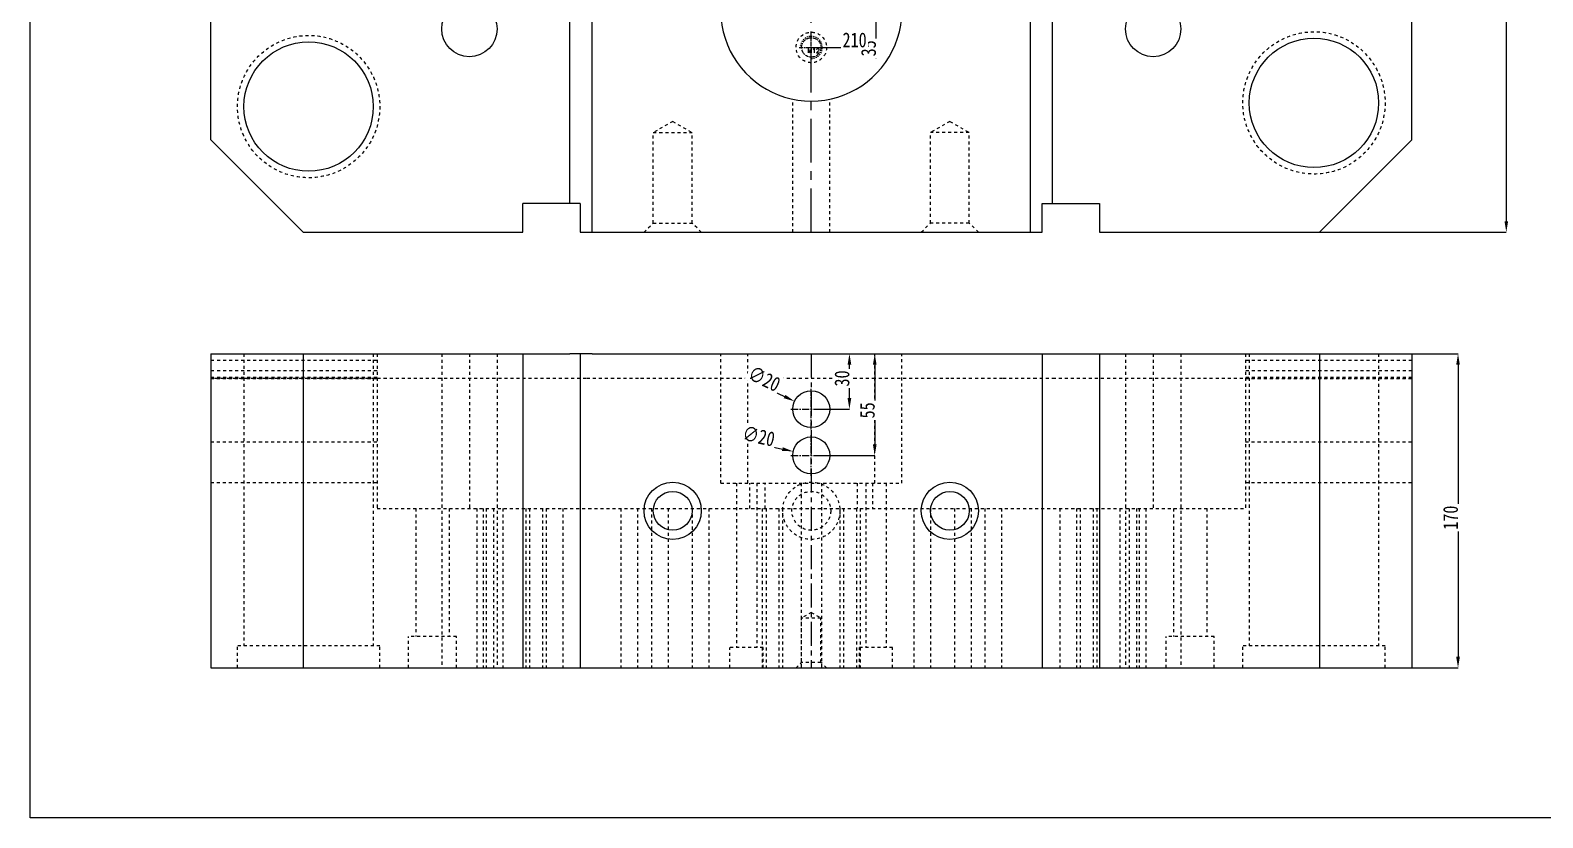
# Model space of a CAD drawing. Header units: millimetres. Extents: x 4797 to 6967, y -10922 to -3169.
# Drawn here: x 5239 to 6057, y -7893 to -7467 of the extents above; entities that cross this region are included whole.
import ezdxf

# ---------------------------------------------------------------- set-up
doc = ezdxf.new("R2010")
doc.units = ezdxf.units.MM
doc.header["$LTSCALE"] = 16.335
doc.header["$PDMODE"] = 3
doc.header["$PDSIZE"] = 0.3125
doc.linetypes.add('CENTER', pattern=[0.6, 0.375, -0.075, 0.075, -0.075])
doc.linetypes.add('HIDDEN', pattern=[0.2, 0.1, -0.1])
doc.layers.get('0').update_dxf_attribs({"linetype": 'CONTINUOUS'})
doc.layers.get('Defpoints').update_dxf_attribs({"linetype": 'CONTINUOUS'})
doc.layers.add('DEFAULT_2', color=8, linetype='HIDDEN')
doc.layers.add('screw', color=33, linetype='CONTINUOUS', lineweight=13)
doc.styles.get("Standard").update_dxf_attribs({"font": 'txt', "width": 0.8})
doc.styles.add('TXT', font='txt.shx', dxfattribs={"bigfont": 'gbcbig.shx'})
doc.dimstyles.new('ISO-25', dxfattribs={"dimtxt": 8, "dimasz": 6, "dimexe": 0, "dimexo": 0, "dimgap": 0, "dimtad": 1, "dimdsep": 46, "dimtxsty": 'Standard', "dimcen": 0, "dimclrd": 4, "dimclre": 4, "dimclrt": 6, "dimazin": 0, "dimtfac": 1, "dimtofl": 0, "dimtmove": 0, "dimatfit": 3, "dimfxl": 0, "dimarcsym": 0})

# ---------------------------------------------------------------- blocks, each defined once
blk = doc.blocks.new('*D242')
at = {"color": 4, "lineweight": -2, "transparency": 16777216}
for p, q in [((5666.5, -7641.97), (5681.9, -7641.97)), ((5681.9, -7665.97), (5681.9, -7647.97)), ((5666.5, -7671.97), (5681.9, -7671.97))]:
    blk.add_line(p, q, dxfattribs=at)
at = {"color": 4, "transparency": 16777216}
for points in [[(5680.9, -7647.97), (5682.9, -7647.97), (5681.9, -7641.97)], [(5680.9, -7665.97), (5682.9, -7665.97), (5681.9, -7671.97)]]:
    blk.add_solid(points, dxfattribs=at)
at = {"layer": 'Defpoints', "color": 0, "transparency": 16777216}
for p in [(5666.5, -7641.97), (5681.9, -7641.97), (5666.5, -7671.97)]:
    blk.add_point(p, dxfattribs=at)
at = {"color": 6, "transparency": 16777216, "insert": (5677.9, -7655.37), "char_height": 8, "attachment_point": 5, "rotation": 90, "bg_fill": 3, "box_fill_scale": 1.1, "bg_fill_color": 256, "bg_fill_true_color": 13158600, "bg_fill_transparency": 0}
blk.add_mtext('30', dxfattribs=at)
blk = doc.blocks.new('*D243')
at = {"color": 4, "lineweight": -2, "transparency": 16777216}
for p, q in [((5666.5, -7641.97), (5695.6, -7641.97)), ((5695.6, -7647.97), (5695.6, -7690.97)), ((5665.72, -7696.97), (5695.6, -7696.97))]:
    blk.add_line(p, q, dxfattribs=at)
at = {"color": 4, "transparency": 16777216}
for points in [[(5694.6, -7647.97), (5696.6, -7647.97), (5695.6, -7641.97)], [(5694.6, -7690.97), (5696.6, -7690.97), (5695.6, -7696.97)]]:
    blk.add_solid(points, dxfattribs=at)
at = {"layer": 'Defpoints', "color": 0, "transparency": 16777216}
for p in [(5666.5, -7641.97), (5665.72, -7696.97), (5695.6, -7696.97)]:
    blk.add_point(p, dxfattribs=at)
at = {"color": 6, "transparency": 16777216, "insert": (5691.6, -7672.62), "char_height": 8, "attachment_point": 5, "rotation": 90, "bg_fill": 3, "box_fill_scale": 1.1, "bg_fill_color": 256, "bg_fill_true_color": 13158600, "bg_fill_transparency": 0}
blk.add_mtext('55', dxfattribs=at)
blk = doc.blocks.new('*D244')
at = {"color": 4, "lineweight": -2, "transparency": 16777216}
blk.add_line((5626.89, -7655.76), (5646.79, -7665.15), dxfattribs=at)
at = {"layer": 'Defpoints', "color": 0, "transparency": 16777216}
for p in [(5652.22, -7667.71), (5670.3, -7676.24)]:
    blk.add_point(p, dxfattribs=at)
at = {"color": 6, "transparency": 16777216, "insert": (5635.83, -7655.56), "char_height": 8, "attachment_point": 5, "rotation": 334.7464, "bg_fill": 3, "box_fill_scale": 1.1, "bg_fill_color": 256, "bg_fill_true_color": 13158600, "bg_fill_transparency": 0}
blk.add_mtext('∅20', dxfattribs=at)
at = {"color": 4, "transparency": 16777216}
blk.add_solid([(5647.22, -7664.24), (5646.36, -7666.05), (5652.22, -7667.71)], dxfattribs=at)
blk = doc.blocks.new('*D245')
at = {"color": 4, "lineweight": -2, "transparency": 16777216}
blk.add_line((5624.14, -7688.83), (5645.63, -7693.55), dxfattribs=at)
at = {"layer": 'Defpoints', "color": 0, "transparency": 16777216}
for p in [(5651.49, -7694.83), (5671.03, -7699.11)]:
    blk.add_point(p, dxfattribs=at)
at = {"color": 6, "transparency": 16777216, "insert": (5632.81, -7686.64), "char_height": 8, "attachment_point": 5, "rotation": 347.63177, "bg_fill": 3, "box_fill_scale": 1.1, "bg_fill_color": 256, "bg_fill_true_color": 13158600, "bg_fill_transparency": 0}
blk.add_mtext('∅20', dxfattribs=at)
at = {"color": 4, "transparency": 16777216}
blk.add_solid([(5645.85, -7692.57), (5645.42, -7694.52), (5651.49, -7694.83)], dxfattribs=at)
blk = doc.blocks.new('*D246')
at = {"color": 4, "lineweight": -2, "transparency": 16777216}
for p, q in [((5979.1, -7641.97), (6011.22, -7641.97)), ((6011.22, -7647.97), (6011.22, -7805.97)), ((5979.1, -7811.97), (6011.22, -7811.97))]:
    blk.add_line(p, q, dxfattribs=at)
at = {"color": 4, "transparency": 16777216}
for points in [[(6010.22, -7647.97), (6012.22, -7647.97), (6011.22, -7641.97)], [(6010.22, -7805.97), (6012.22, -7805.97), (6011.22, -7811.97)]]:
    blk.add_solid(points, dxfattribs=at)
at = {"layer": 'Defpoints', "color": 0, "transparency": 16777216}
for p in [(5979.1, -7641.97), (5979.1, -7811.97), (6011.22, -7811.97)]:
    blk.add_point(p, dxfattribs=at)
at = {"color": 6, "transparency": 16777216, "insert": (6007.22, -7730.68), "char_height": 8, "attachment_point": 5, "rotation": 90, "bg_fill": 3, "box_fill_scale": 1.1, "bg_fill_color": 256, "bg_fill_true_color": 13158600, "bg_fill_transparency": 0}
blk.add_mtext('170', dxfattribs=at)
blk = doc.blocks.new('screw_m12_g')
at = {"layer": 'screw', "color": 1, "linetype": 'CENTER', "ltscale": 0.373186}
for p, q in [((-6.6, 0), (6.6, 0)), ((0, -6.6), (0, 6.6))]:
    blk.add_line(p, q, dxfattribs=at)
at = {"layer": 'screw', "color": 33, "linetype": 'HIDDEN', "ltscale": 0.373186}
blk.add_circle((0, 0), 5.25, dxfattribs=at)
at = {"layer": 'screw', "color": 92, "linetype": 'HIDDEN', "ltscale": 0.373186}
blk.add_arc((0, 0), 6, 270, 180, dxfattribs=at)
at = {"layer": 'screw', "color": 6, "style": 'TXT'}
blk.add_text('M12', height=2.4, dxfattribs=at).set_placement((-2.04, -3))
blk = doc.blocks.new('*D259')
at = {"color": 4, "lineweight": -2, "transparency": 16777216}
for p, q in [((5936.26, -6956.26), (6037.34, -6956.26)), ((6037.34, -6962.26), (6037.34, -7570.26)), ((5914.41, -7576.26), (6037.34, -7576.26))]:
    blk.add_line(p, q, dxfattribs=at)
at = {"color": 4, "transparency": 16777216}
for points in [[(6036.34, -6962.26), (6038.34, -6962.26), (6037.34, -6956.26)], [(6036.34, -7570.26), (6038.34, -7570.26), (6037.34, -7576.26)]]:
    blk.add_solid(points, dxfattribs=at)
at = {"layer": 'Defpoints', "color": 0, "transparency": 16777216}
for p in [(5936.26, -6956.26), (5914.41, -7576.26), (6037.34, -7576.26)]:
    blk.add_point(p, dxfattribs=at)
at = {"color": 6, "transparency": 16777216, "insert": (6033.34, -7243.28), "char_height": 8, "attachment_point": 5, "rotation": 90, "bg_fill": 3, "box_fill_scale": 1.1, "bg_fill_color": 256, "bg_fill_true_color": 13158600, "bg_fill_transparency": 0}
blk.add_mtext('620', dxfattribs=at)
blk = doc.blocks.new('*D212')
at = {"color": 4, "lineweight": -2, "transparency": 16777216}
blk.add_line((5696.26, -7456.26), (5696.26, -7482.08), dxfattribs=at)
at = {"layer": 'Defpoints', "color": 0, "transparency": 16777216}
for p in [(5661.26, -7266.26), (5696.26, -7456.26)]:
    blk.add_point(p, dxfattribs=at)
at = {"color": 6, "transparency": 16777216, "insert": (5692.26, -7476.75), "char_height": 8, "attachment_point": 5, "rotation": 90, "bg_fill": 3, "box_fill_scale": 1.1, "bg_fill_color": 256, "bg_fill_true_color": 13158600, "bg_fill_transparency": 0}
blk.add_mtext('35', dxfattribs=at)
at = {"layer": 'Defpoints', "color": 0, "transparency": 16777216}
blk.add_point((5696.26, -7471.42), dxfattribs=at)
blk = doc.blocks.new('*D213')
at = {"color": 4, "lineweight": -2, "transparency": 16777216}
blk.add_line((5661.26, -7476.26), (5691.62, -7476.26), dxfattribs=at)
at = {"layer": 'Defpoints', "color": 0, "transparency": 16777216}
for p in [(5661.26, -7266.26), (5661.26, -7476.26)]:
    blk.add_point(p, dxfattribs=at)
at = {"color": 6, "transparency": 16777216, "insert": (5684.69, -7472.26), "char_height": 8, "attachment_point": 5, "bg_fill": 3, "box_fill_scale": 1.1, "bg_fill_color": 256, "bg_fill_true_color": 13158600, "bg_fill_transparency": 0}
blk.add_mtext('210', dxfattribs=at)
at = {"layer": 'Defpoints', "color": 0, "transparency": 16777216}
blk.add_point((5677.75, -7476.26), dxfattribs=at)

msp = doc.modelspace()

# ---------------------------------------------------------------- linework, layer by layer
at = {"color": 1, "linetype": 'CENTER', "ltscale": 3.85626}
msp.add_line((5661.26, -7576.261), (5661.26, -6956.261), dxfattribs=at)
at = {"color": 7, "linetype": 'Continuous'}
for p, q in [((5336.26, -7526.261), (5336.26, -7006.261)), ((5986.26, -7526.261), (5986.26, -7006.261)), ((5530.664, -7560.761), (5530.664, -7421.261)), ((5542.664, -7576.261), (5542.664, -7421.261)), ((5779.855, -7576.261), (5779.855, -7421.261)), ((5791.855, -7560.761), (5791.855, -7421.261)), ((5336.26, -7526.261), (5386.26, -7576.261)), ((5936.26, -7576.261), (5986.26, -7526.261)), ((5536.26, -7560.761), (5505.26, -7560.761)), ((5505.26, -7576.261), (5505.26, -7560.761)), ((5536.26, -7560.761), (5536.26, -7576.261)), ((5786.26, -7560.761), (5817.26, -7560.761)), ((5786.26, -7576.261), (5786.26, -7560.761)), ((5817.26, -7560.761), (5817.26, -7576.261)), ((5386.26, -7576.261), (5505.26, -7576.261)), ((5536.26, -7576.261), (5786.26, -7576.261)), ((5817.26, -7576.261), (5936.26, -7576.261)), ((5336.26, -7641.973), (5336.26, -7811.973)), ((5336.26, -7641.973), (5530.664, -7641.973)), ((5386.26, -7641.973), (5386.26, -7811.973)), ((5505.26, -7641.973), (5505.26, -7811.973)), ((5530.664, -7641.973), (5530.664, -7642.073)), ((5542.664, -7642.073), (5530.664, -7642.073)), ((5536.26, -7642.073), (5536.26, -7811.973)), ((5542.664, -7641.973), (5542.664, -7642.073)), ((5542.664, -7641.973), (5779.855, -7641.973)), ((5779.855, -7641.973), (5779.855, -7642.073)), ((5779.855, -7642.073), (5791.855, -7642.073)), ((5786.26, -7642.073), (5786.26, -7811.973)), ((5791.855, -7641.973), (5986.26, -7641.973)), ((5791.855, -7641.973), (5791.855, -7642.073)), ((5817.26, -7641.973), (5817.26, -7811.973)), ((5936.26, -7641.973), (5936.26, -7811.973)), ((5986.26, -7641.973), (5986.26, -7811.973)), ((5336.26, -7811.973), (5986.26, -7811.973))]:
    msp.add_line(p, q, dxfattribs=at)
at = {"color": 1, "linetype": 'CENTER', "ltscale": 2.114723}
msp.add_line((5661.26, -7641.973), (5661.26, -7811.973), dxfattribs=at)
at = {"color": 1, "linetype": 'CENTER', "ltscale": 0.621977}
for p, q in [((5661.26, -7682.973), (5661.26, -7660.973)), ((5650.26, -7671.973), (5672.26, -7671.973)), ((5661.26, -7707.973), (5661.26, -7685.973)), ((5650.26, -7696.973), (5672.26, -7696.973))]:
    msp.add_line(p, q, dxfattribs=at)
msp.add_lwpolyline([(5238.624, -6893.054), (6345.206, -6893.054), (6345.206, -7893.044), (5238.624, -7893.044)], close=True)
at = {"color": 7, "linetype": 'Continuous'}
for centre, radius in [((5476.26, -7466.261), 15), ((5846.26, -7466.261), 15), ((5933.26, -7506.261), 35), ((5389.26, -7508.261), 35), ((5661.26, -7671.973), 10), ((5661.26, -7696.973), 10), ((5586.26, -7726.973), 15.5), ((5586.26, -7726.973), 10.5), ((5736.26, -7726.973), 15.5), ((5736.26, -7726.973), 10.5)]:
    msp.add_circle(centre, radius, dxfattribs=at)
msp.add_arc((5661.259, -7456.261), 49.03, 134.451078, 45.548922, dxfattribs=at)
at = {"layer": 'DEFAULT_2', "color": 8, "linetype": 'HIDDEN'}
for p, q in [((5651.26, -7576.261), (5651.26, -7504.261)), ((5671.26, -7576.261), (5671.26, -7504.261)), ((5586.26, -7516.261), (5575.76, -7522.323)), ((5586.26, -7516.261), (5596.76, -7522.323)), ((5736.26, -7516.261), (5725.76, -7522.323)), ((5736.26, -7516.261), (5746.76, -7522.323)), ((5575.76, -7522.323), (5596.76, -7522.323)), ((5575.76, -7571.261), (5575.76, -7522.323)), ((5596.76, -7571.261), (5596.76, -7522.323)), ((5746.76, -7522.323), (5725.76, -7522.323)), ((5725.76, -7571.261), (5725.76, -7522.323)), ((5746.76, -7571.261), (5746.76, -7522.323)), ((5570.76, -7576.261), (5575.76, -7571.261)), ((5575.76, -7571.261), (5596.76, -7571.261)), ((5601.76, -7576.261), (5596.76, -7571.261)), ((5720.76, -7576.261), (5725.76, -7571.261)), ((5746.76, -7571.261), (5725.76, -7571.261)), ((5751.76, -7576.261), (5746.76, -7571.261)), ((5354.26, -7641.973), (5354.26, -7799.973)), ((5424.26, -7641.973), (5424.26, -7799.973)), ((5426.26, -7641.973), (5426.26, -7725.741)), ((5461.26, -7641.973), (5461.26, -7811.973)), ((5476.26, -7641.973), (5476.26, -7725.741)), ((5491.26, -7641.973), (5491.26, -7811.973)), ((5612.229, -7711.973), (5612.229, -7641.973)), ((5626.924, -7711.973), (5626.924, -7641.973)), ((5695.595, -7711.973), (5695.595, -7641.973)), ((5710.289, -7711.973), (5710.289, -7641.973)), ((5831.26, -7641.973), (5831.26, -7811.973)), ((5846.26, -7641.973), (5846.26, -7725.741)), ((5861.26, -7641.973), (5861.26, -7811.973)), ((5896.26, -7641.973), (5896.26, -7725.741)), ((5898.26, -7641.973), (5898.26, -7799.973)), ((5968.26, -7641.973), (5968.26, -7799.973)), ((5426.26, -7645.679), (5336.26, -7645.679)), ((5426.26, -7651.233), (5336.26, -7651.233)), ((5986.26, -7645.679), (5896.26, -7645.679)), ((5986.26, -7651.233), (5896.26, -7651.233)), ((5426.26, -7654.897), (5336.26, -7654.897)), ((5529.499, -7655.367), (5336.26, -7655.367)), ((5336.26, -7655.467), (5426.26, -7655.467)), ((5529.499, -7655.367), (5529.499, -7655.467)), ((5539.499, -7655.467), (5529.499, -7655.467)), ((5539.499, -7655.367), (5539.499, -7655.467)), ((5557.77, -7655.367), (5539.499, -7655.367)), ((5557.77, -7655.367), (5557.77, -7655.467)), ((5567.77, -7655.467), (5557.77, -7655.467)), ((5567.77, -7655.367), (5567.77, -7655.467)), ((5586.891, -7655.367), (5567.77, -7655.367)), ((5586.891, -7655.367), (5586.891, -7655.467)), ((5596.891, -7655.467), (5586.891, -7655.467)), ((5596.891, -7655.367), (5596.891, -7655.467)), ((5626.891, -7655.367), (5596.891, -7655.367)), ((5626.891, -7655.367), (5626.891, -7655.467)), ((5636.891, -7655.467), (5626.891, -7655.467)), ((5636.891, -7655.367), (5636.891, -7655.467)), ((5685.629, -7655.367), (5636.891, -7655.367)), ((5685.629, -7655.367), (5685.629, -7655.467)), ((5695.629, -7655.467), (5685.629, -7655.467)), ((5695.629, -7655.367), (5695.629, -7655.467)), ((5725.629, -7655.367), (5695.629, -7655.367)), ((5725.629, -7655.367), (5725.629, -7655.467)), ((5735.629, -7655.467), (5725.629, -7655.467)), ((5735.629, -7655.367), (5735.629, -7655.467)), ((5754.75, -7655.367), (5735.629, -7655.367)), ((5754.75, -7655.367), (5754.75, -7655.467)), ((5764.75, -7655.467), (5754.75, -7655.467)), ((5783.02, -7655.367), (5764.75, -7655.367)), ((5764.75, -7655.367), (5764.75, -7655.467)), ((5783.02, -7655.367), (5783.02, -7655.467)), ((5793.02, -7655.467), (5783.02, -7655.467)), ((5986.26, -7655.367), (5793.02, -7655.367)), ((5793.02, -7655.367), (5793.02, -7655.467)), ((5986.26, -7654.897), (5896.26, -7654.897)), ((5896.26, -7655.467), (5986.26, -7655.467)), ((5336.26, -7689.741), (5426.26, -7689.741)), ((5896.26, -7689.741), (5986.26, -7689.741)), ((5336.26, -7711.741), (5426.26, -7711.741)), ((5612.231, -7711.973), (5710.288, -7711.973)), ((5620.76, -7711.973), (5620.76, -7800.973)), ((5628.093, -7725.741), (5628.093, -7711.973)), ((5631.76, -7711.973), (5631.76, -7800.973)), ((5636.385, -7725.741), (5636.385, -7711.973)), ((5655.759, -7711.973), (5655.759, -7811.973)), ((5666.759, -7711.973), (5666.759, -7811.973)), ((5686.134, -7711.973), (5686.134, -7725.741)), ((5690.759, -7711.973), (5690.759, -7800.973)), ((5694.426, -7711.973), (5694.426, -7725.741)), ((5701.759, -7711.973), (5701.759, -7800.973)), ((5896.26, -7711.741), (5986.26, -7711.741)), ((5426.26, -7725.741), (5896.26, -7725.741)), ((5447.26, -7725.741), (5447.26, -7794.973)), ((5465.26, -7725.741), (5465.26, -7794.973)), ((5480.26, -7725.741), (5480.26, -7811.973)), ((5483.76, -7725.741), (5483.76, -7811.973)), ((5485.26, -7725.741), (5485.26, -7811.973)), ((5489.26, -7725.741), (5489.26, -7811.973)), ((5494.26, -7725.741), (5494.26, -7811.973)), ((5506.76, -7725.741), (5506.76, -7811.973)), ((5508.76, -7725.741), (5508.76, -7811.973)), ((5515.76, -7725.741), (5515.76, -7811.973)), ((5517.76, -7725.741), (5517.76, -7811.973)), ((5526.76, -7725.741), (5526.76, -7811.973)), ((5558.27, -7725.741), (5558.27, -7811.973)), ((5567.27, -7725.741), (5567.27, -7811.973)), ((5574.76, -7725.741), (5574.76, -7811.973)), ((5583.76, -7725.741), (5583.76, -7811.973)), ((5596.76, -7725.741), (5596.76, -7811.973)), ((5605.76, -7725.741), (5605.76, -7811.973)), ((5634.76, -7725.741), (5634.76, -7811.973)), ((5636.76, -7725.741), (5636.76, -7811.973)), ((5643.76, -7725.741), (5643.76, -7811.973)), ((5645.76, -7725.741), (5645.76, -7811.973)), ((5676.76, -7725.741), (5676.76, -7811.973)), ((5678.759, -7725.741), (5678.759, -7811.973)), ((5685.76, -7725.741), (5685.76, -7811.973)), ((5687.759, -7725.741), (5687.759, -7811.973)), ((5716.76, -7725.741), (5716.76, -7811.973)), ((5725.76, -7725.741), (5725.76, -7811.973)), ((5738.759, -7725.741), (5738.759, -7811.973)), ((5747.759, -7725.741), (5747.759, -7811.973)), ((5755.25, -7725.741), (5755.25, -7811.973)), ((5764.25, -7725.741), (5764.25, -7811.973)), ((5795.76, -7725.741), (5795.76, -7811.973)), ((5804.76, -7725.741), (5804.76, -7811.973)), ((5806.76, -7725.741), (5806.76, -7811.973)), ((5813.76, -7725.741), (5813.76, -7811.973)), ((5815.76, -7725.741), (5815.76, -7811.973)), ((5828.26, -7725.741), (5828.26, -7811.973)), ((5833.26, -7725.741), (5833.26, -7811.973)), ((5837.26, -7725.741), (5837.26, -7811.973)), ((5838.76, -7725.741), (5838.76, -7811.973)), ((5842.26, -7725.741), (5842.26, -7811.973)), ((5857.26, -7725.741), (5857.26, -7794.973)), ((5875.26, -7725.741), (5875.26, -7794.973)), ((5661.26, -7781.973), (5656.01, -7785.004)), ((5661.26, -7781.973), (5666.51, -7785.004)), ((5666.51, -7785.004), (5656.01, -7785.004)), ((5656.01, -7808.973), (5656.01, -7785.004)), ((5666.51, -7808.973), (5666.51, -7785.004)), ((5443.26, -7811.973), (5443.26, -7794.973)), ((5469.26, -7794.973), (5443.26, -7794.973)), ((5469.26, -7811.973), (5469.26, -7794.973)), ((5879.26, -7794.973), (5853.26, -7794.973)), ((5853.26, -7811.973), (5853.26, -7794.973)), ((5879.26, -7811.973), (5879.26, -7794.973)), ((5350.76, -7811.973), (5350.76, -7799.973)), ((5427.76, -7799.973), (5350.76, -7799.973)), ((5427.76, -7811.973), (5427.76, -7799.973)), ((5635.26, -7800.973), (5617.26, -7800.973)), ((5617.26, -7811.973), (5617.26, -7800.973)), ((5635.26, -7811.973), (5635.26, -7800.973)), ((5705.259, -7800.973), (5687.259, -7800.973)), ((5687.259, -7811.973), (5687.259, -7800.973)), ((5705.259, -7811.973), (5705.259, -7800.973)), ((5971.76, -7799.973), (5894.76, -7799.973)), ((5894.76, -7811.973), (5894.76, -7799.973)), ((5971.76, -7811.973), (5971.76, -7799.973)), ((5653.01, -7811.973), (5656.01, -7808.973)), ((5666.51, -7808.973), (5656.01, -7808.973)), ((5669.51, -7811.973), (5666.51, -7808.973))]:
    msp.add_line(p, q, dxfattribs=at)
for centre, radius in [((5389.26, -7508.261), 38.5), ((5661.26, -7476.261), 8.25), ((5661.26, -7476.261), 5.25), ((5933.26, -7506.261), 38.5), ((5661.26, -7726.973), 15.5), ((5661.26, -7726.973), 10.5)]:
    msp.add_circle(centre, radius, dxfattribs=at)

# ---------------------------------------------------------------- block references
at = {"layer": 'screw'}
msp.add_blockref('screw_m12_g', (5661.26, -7476.261), dxfattribs=at)

# ---------------------------------------------------------------- next in the draw order: dimensions: what is measured, and where the dimension line sits
for base, p1, p2, picture, middle in [((6037.338, -7576.261), (5936.26, -6956.261), (5914.407, -7576.261), '*D259', (6037.338, -7243.281)), ((5681.902, -7641.973), (5666.505, -7671.973), (5666.505, -7641.973), '*D242', (5681.902, -7655.367)), ((6011.223, -7811.973), (5979.105, -7641.973), (5979.105, -7811.973), '*D246', (6011.223, -7730.682))]:
    dim = msp.add_linear_dim(base=base, p1=p1, p2=p2, angle=90, dimstyle='ISO-25', override={"dimfxl": 1.25})
    dim.commit()
    dim.dimension.update_dxf_attribs({"geometry": picture, "text_midpoint": middle, "dimtype": 160})
dim = msp.add_ordinate_dim(feature_location=(5696.259, -7456.261), offset=(0, -15.155), dtype=1, origin=(5661.26, -7266.261), dimstyle='ISO-25', override={"dimfxl": 1.25})
dim.commit()
dim.dimension.update_dxf_attribs({"geometry": '*D212', "text_midpoint": (5692.259, -7476.75)})

# ---------------------------------------------------------------- next in the draw order: dimensions: what is measured, and where the dimension line sits
dim = msp.add_ordinate_dim(feature_location=(5661.26, -7476.261), offset=(16.494, 0), dtype=0, origin=(5661.26, -7266.261), dimstyle='ISO-25', override={"dimfxl": 1.25})
dim.commit()
dim.dimension.update_dxf_attribs({"geometry": '*D213', "text_midpoint": (5684.687, -7472.261)})
dim = msp.add_linear_dim(base=(5695.595, -7696.973), p1=(5666.505, -7641.973), p2=(5665.717, -7696.973), angle=90, dimstyle='ISO-25', override={"dimfxl": 1.25})
dim.commit()
dim.dimension.update_dxf_attribs({"geometry": '*D243', "text_midpoint": (5695.595, -7672.619), "dimtype": 160})

# ---------------------------------------------------------------- next in the draw order: dimensions: what is measured, and where the dimension line sits
dim = msp.add_diameter_dim_2p(p1=(5670.304, -7676.239), p2=(5652.215, -7667.706), dimstyle='ISO-25', override={"dimfxl": 1.25})
dim.commit()
dim.dimension.update_dxf_attribs({"geometry": '*D244', "text_midpoint": (5635.833, -7655.556)})

# ---------------------------------------------------------------- next in the draw order: dimensions: what is measured, and where the dimension line sits
dim = msp.add_diameter_dim_2p(p1=(5671.028, -7699.115), p2=(5651.492, -7694.831), dimstyle='ISO-25', override={"dimfxl": 1.25})
dim.commit()
dim.dimension.update_dxf_attribs({"geometry": '*D245', "text_midpoint": (5632.813, -7686.64)})

doc.saveas('drawing.dxf')
